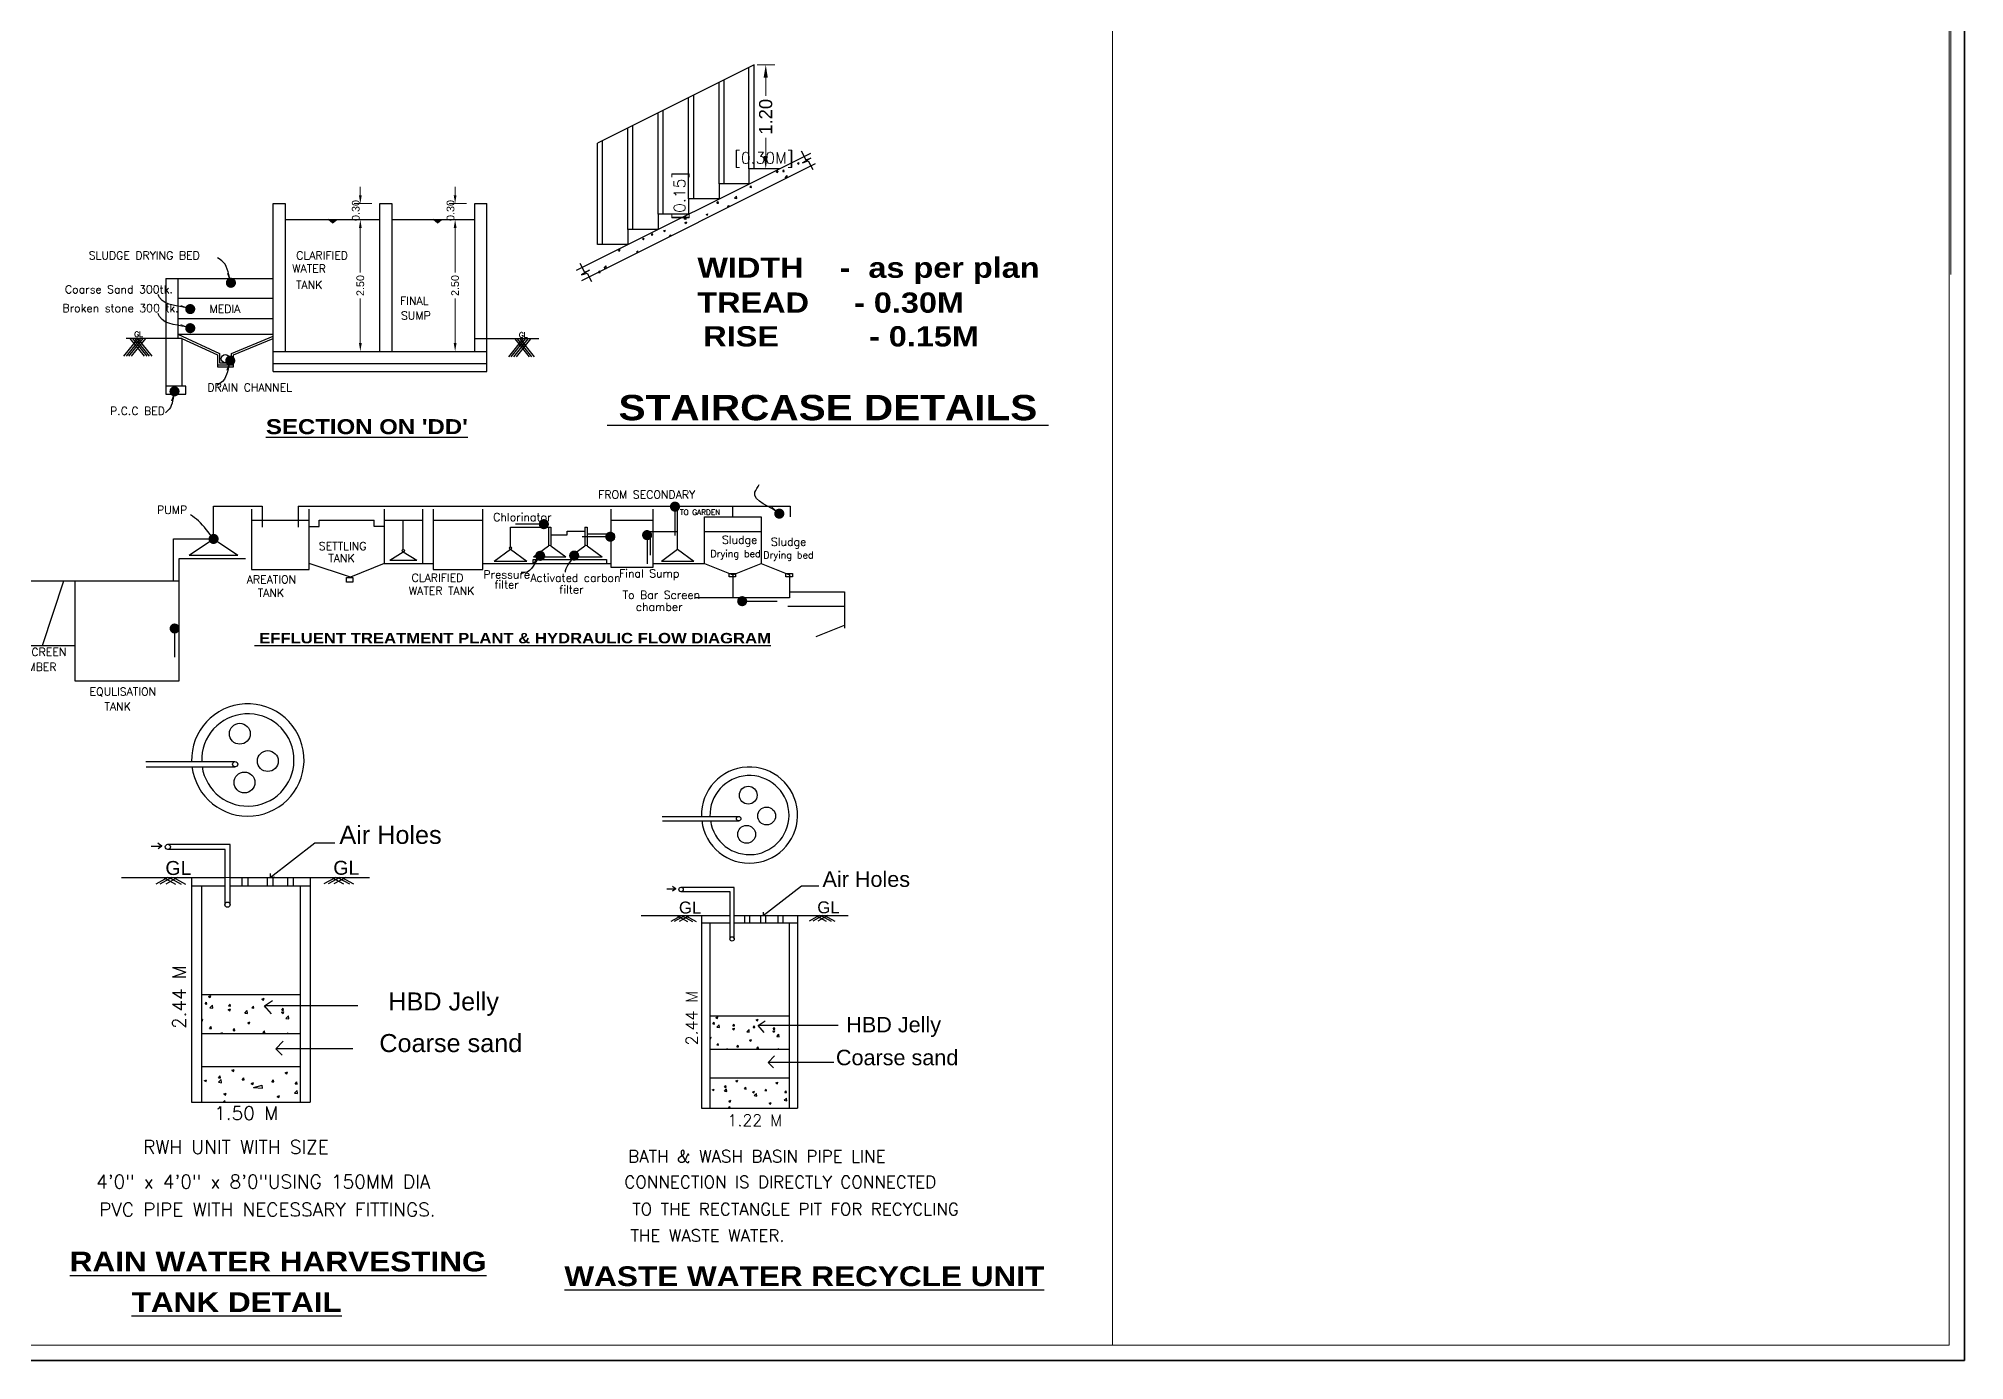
# Model space of a CAD drawing. Header units: metres. Extents: x -278 to 15491, y -352 to 277.
# Drawn here: x 15453.3 to 15491.3, y -318.21 to -292.13 of the extents above; entities that cross this region are included whole.
import ezdxf

# ---------------------------------------------------------------- set-up
doc = ezdxf.new("R2010")
doc.units = ezdxf.units.M
doc.header["$MEASUREMENT"] = 0
doc.layers.add('wall', color=1, linetype='Continuous')
doc.styles.add('56', font='')
doc.styles.add('ROMANS', font='romans.shx')
doc.styles.get("Standard").update_dxf_attribs({"font": 'arial.ttf'})
doc.styles.add('style1', font='arialbd.ttf', dxfattribs={"height": 9})
doc.styles.get('56').set_extended_font_data('Arial Black')
doc.dimstyles.get("Standard").update_dxf_attribs({"dimtxt": 0.26, "dimasz": 0.25, "dimexe": 0.18, "dimexo": 0.0625, "dimgap": 0.09, "dimtad": 0, "dimzin": 0, "dimdsep": 46, "dimtxsty": 'Standard', "dimcen": 0.09, "dimadec": 0, "dimazin": 0, "dimtfac": 1, "dimtofl": 0, "dimtmove": 0, "dimatfit": 3, "dimfxl": 0, "dimtolj": 1, "dimtzin": 0, "dimarcsym": 0})
doc.dimstyles.new('STANDARD$7', dxfattribs={"dimtxt": 200, "dimasz": 100, "dimexe": 200, "dimexo": 200, "dimgap": 100, "dimtad": 1, "dimzin": 12, "dimdsep": 46, "dimtxsty": 'style1', "dimblk": 'OBLIQUE', "dimblk1": 'DOT', "dimblk2": 'DOT', "dimsah": 1, "dimcen": 200, "dimse1": 1, "dimse2": 1, "dimclrd": 6, "dimclre": 3, "dimclrt": 6, "dimadec": 0, "dimazin": 0, "dimtfac": 1, "dimtix": 1, "dimtmove": 2, "dimatfit": 3, "dimldrblk": 'DOT', "dimfxl": 0, "dimtolj": 1, "dimtzin": 12, "dimarcsym": 0})

# ---------------------------------------------------------------- blocks, each defined once
blk = doc.blocks.new('*D228')
at = {"color": 0, "lineweight": -2}
for p, q in [((15522.602, -234.045), (15522.265, -234.045)), ((15522.445, -234.295), (15522.445, -235.618)), ((15522.445, -237.721), (15522.445, -236.398)), ((15522.602, -237.971), (15522.265, -237.971))]:
    blk.add_line(p, q, dxfattribs=at)
at = {"color": 0, "lineweight": 0}
for points in [[(15522.404, -234.295), (15522.487, -234.295), (15522.445, -234.045)], [(15522.404, -237.721), (15522.487, -237.721), (15522.445, -237.971)]]:
    blk.add_solid(points, dxfattribs=at)
at = {"layer": 'Defpoints', "color": 0, "lineweight": 0}
for p in [(15522.445, -234.045), (15522.664, -234.045), (15522.664, -237.971)]:
    blk.add_point(p, dxfattribs=at)
at = {"color": 0, "insert": (15522.445, -236.008), "char_height": 0.23, "attachment_point": 5, "rotation": 90}
blk.add_mtext('\\A1;2.50', dxfattribs=at)
blk = doc.blocks.new('*D229')
at = {"color": 0, "lineweight": -2}
for p, q in [((15525.423, -234.045), (15525.086, -234.045)), ((15525.266, -234.295), (15525.266, -235.618)), ((15525.266, -237.721), (15525.266, -236.398)), ((15525.423, -237.971), (15525.086, -237.971))]:
    blk.add_line(p, q, dxfattribs=at)
at = {"color": 0, "lineweight": 0}
for points in [[(15525.224, -234.295), (15525.308, -234.295), (15525.266, -234.045)], [(15525.224, -237.721), (15525.308, -237.721), (15525.266, -237.971)]]:
    blk.add_solid(points, dxfattribs=at)
at = {"layer": 'Defpoints', "color": 0, "lineweight": 0}
for p in [(15525.266, -234.045), (15525.485, -234.045), (15525.485, -237.971)]:
    blk.add_point(p, dxfattribs=at)
at = {"color": 0, "insert": (15525.266, -236.008), "char_height": 0.23, "attachment_point": 5, "rotation": 90}
blk.add_mtext('\\A1;2.50', dxfattribs=at)
blk = doc.blocks.new('*D230')
at = {"color": 0, "lineweight": -2}
for p, q in [((15522.445, -233.319), (15522.445, -233.069)), ((15522.785, -233.569), (15522.265, -233.569)), ((15522.602, -234.045), (15522.265, -234.045)), ((15522.445, -234.295), (15522.445, -234.545))]:
    blk.add_line(p, q, dxfattribs=at)
at = {"color": 0, "lineweight": 0}
for points in [[(15522.404, -233.319), (15522.487, -233.319), (15522.445, -233.569)], [(15522.404, -234.295), (15522.487, -234.295), (15522.445, -234.045)]]:
    blk.add_solid(points, dxfattribs=at)
at = {"layer": 'Defpoints', "color": 0, "lineweight": 0}
for p in [(15522.445, -233.569), (15522.847, -233.569), (15522.664, -234.045)]:
    blk.add_point(p, dxfattribs=at)
at = {"color": 0, "insert": (15522.31, -233.775), "char_height": 0.23, "attachment_point": 5, "rotation": 90}
blk.add_mtext('\\A1;0.30', dxfattribs=at)
blk = doc.blocks.new('*D231')
at = {"color": 0, "lineweight": -2}
for p, q in [((15525.266, -233.319), (15525.266, -233.069)), ((15525.606, -233.569), (15525.086, -233.569)), ((15525.423, -234.045), (15525.086, -234.045)), ((15525.266, -234.295), (15525.266, -234.545))]:
    blk.add_line(p, q, dxfattribs=at)
at = {"color": 0, "lineweight": 0}
for points in [[(15525.224, -233.319), (15525.308, -233.319), (15525.266, -233.569)], [(15525.224, -234.295), (15525.308, -234.295), (15525.266, -234.045)]]:
    blk.add_solid(points, dxfattribs=at)
at = {"layer": 'Defpoints', "color": 0, "lineweight": 0}
for p in [(15525.266, -233.569), (15525.668, -233.569), (15525.485, -234.045)]:
    blk.add_point(p, dxfattribs=at)
at = {"color": 0, "insert": (15525.131, -233.775), "char_height": 0.23, "attachment_point": 5, "rotation": 90}
blk.add_mtext('\\A1;0.30', dxfattribs=at)
blk = doc.blocks.new('*D263')
at = {"color": 0, "lineweight": -2}
for p, q in [((15507.302, -306.433), (15507.65, -306.433)), ((15507.47, -306.683), (15507.47, -307.043)), ((15507.47, -308.233), (15507.47, -307.873)), ((15507.302, -308.483), (15507.65, -308.483))]:
    blk.add_line(p, q, dxfattribs=at)
at = {"color": 0, "lineweight": 0}
for points in [[(15507.428, -306.683), (15507.511, -306.683), (15507.47, -306.433)], [(15507.428, -308.233), (15507.511, -308.233), (15507.47, -308.483)]]:
    blk.add_solid(points, dxfattribs=at)
at = {"layer": 'Defpoints', "color": 0, "lineweight": 0}
for p in [(15507.239, -306.433), (15507.47, -306.433), (15507.239, -308.483)]:
    blk.add_point(p, dxfattribs=at)
at = {"color": 0, "lineweight": 0, "insert": (15507.47, -307.458), "char_height": 0.26, "attachment_point": 5, "rotation": 90}
blk.add_mtext('\\A1;1.20', dxfattribs=at)
blk = doc.blocks.new('_Dot')
at = {"color": 0, "linetype": 'ByBlock', "lineweight": -2}
blk.add_line((-0.5, 0), (-1, 0), dxfattribs=at)
at = {"color": 0, "linetype": 'ByBlock', "const_width": 0.5}
blk.add_lwpolyline([(-0.25, 0, 1), (0.25, 0, 1)], format="xyb", close=True, dxfattribs=at)
blk = doc.blocks.new('DOT')
at = {"layer": 'wall', "color": 0, "linetype": 'ByBlock'}
blk.add_line((-0.5, 0), (-1, 0), dxfattribs=at)
at = {"layer": 'wall', "color": 0, "linetype": 'ByBlock', "const_width": 0.5}
blk.add_lwpolyline([(-0.25, 0, 1), (0.25, 0, 1)], format="xyb", close=True, dxfattribs=at)
blk = doc.blocks.new('YRTYUYI')
for points in [[(15521.741, -234.045), (15521.499, -234.045), (15521.62, -234.145)], [(15524.863, -234.045), (15524.62, -234.045), (15524.742, -234.145)]]:
    blk.add_hatch(color=256).paths.add_polyline_path(points)
for p, q in [((15519.852, -238.566), (15519.852, -233.569)), ((15519.852, -233.569), (15520.209, -233.569)), ((15520.209, -233.569), (15520.209, -237.971)), ((15523.03, -237.971), (15523.03, -233.569)), ((15523.03, -233.569), (15523.387, -233.569)), ((15523.387, -233.569), (15523.387, -237.971)), ((15525.851, -237.971), (15525.851, -233.569)), ((15525.851, -233.569), (15526.208, -233.569)), ((15526.208, -238.566), (15526.208, -233.569)), ((15520.209, -234.045), (15523.03, -234.045)), ((15521.62, -234.145), (15521.499, -234.045)), ((15521.62, -234.145), (15521.741, -234.045)), ((15523.387, -234.045), (15525.851, -234.045)), ((15524.742, -234.145), (15524.62, -234.045)), ((15524.742, -234.145), (15524.863, -234.045)), ((15516.662, -235.795), (15516.662, -239.245)), ((15516.662, -235.795), (15519.852, -235.795)), ((15517.019, -235.795), (15517.019, -237.58)), ((15517.019, -236.382), (15519.852, -236.382)), ((15517.019, -236.99), (15519.852, -236.99)), ((15515.409, -238.113), (15515.834, -237.58)), ((15517.138, -237.58), (15515.478, -237.58)), ((15515.485, -238.113), (15515.91, -237.58)), ((15515.561, -238.113), (15515.987, -237.58)), ((15516.022, -238.113), (15515.597, -237.58)), ((15515.637, -238.113), (15516.063, -237.58)), ((15516.098, -238.113), (15515.673, -237.58)), ((15516.175, -238.113), (15515.749, -237.58)), ((15516.251, -238.113), (15515.826, -237.58)), ((15517.019, -237.459), (15519.852, -237.459)), ((15517.019, -237.459), (15518.257, -238.029)), ((15517.138, -237.58), (15517.138, -239.007)), ((15517.138, -237.58), (15518.198, -238.067)), ((15518.614, -238.028), (15519.852, -237.515)), ((15518.674, -238.067), (15519.852, -237.58)), ((15525.851, -237.58), (15527.754, -237.58)), ((15526.861, -238.131), (15527.286, -237.598)), ((15526.937, -238.131), (15527.362, -237.598)), ((15527.013, -238.131), (15527.439, -237.598)), ((15527.474, -238.131), (15527.049, -237.598)), ((15527.09, -238.131), (15527.515, -237.598)), ((15527.55, -238.131), (15527.125, -237.598)), ((15527.627, -238.131), (15527.201, -237.598)), ((15518.198, -238.067), (15518.198, -238.424)), ((15518.198, -238.364), (15518.674, -238.364)), ((15518.257, -238.029), (15518.257, -238.305)), ((15518.257, -238.305), (15518.614, -238.305)), ((15518.614, -238.305), (15518.614, -238.028)), ((15518.674, -238.424), (15518.674, -238.067)), ((15519.852, -237.971), (15526.208, -237.971)), ((15519.852, -238.328), (15526.208, -238.328)), ((15518.198, -238.424), (15518.674, -238.424)), ((15519.852, -238.566), (15526.208, -238.566)), ((15517.255, -239.007), (15516.662, -239.007)), ((15516.662, -239.245), (15517.255, -239.245)), ((15517.255, -239.245), (15517.255, -239.007)), ((15518.079, -242.569), (15519.527, -242.569)), ((15518.079, -243.549), (15518.079, -242.569)), ((15519.205, -242.661), (15519.205, -244.463)), ((15519.527, -242.569), (15519.527, -243.196)), ((15520.598, -242.569), (15535.24, -242.569)), ((15520.598, -242.569), (15520.598, -243.196)), ((15520.92, -244.463), (15520.92, -242.661)), ((15523.156, -242.661), (15523.156, -244.283)), ((15524.305, -244.283), (15524.305, -242.661)), ((15524.613, -242.661), (15524.613, -244.463)), ((15526.092, -244.463), (15526.092, -242.661)), ((15529.903, -242.661), (15529.903, -244.386)), ((15531.161, -244.386), (15531.161, -242.661)), ((15531.887, -243.853), (15531.887, -242.569)), ((15532.685, -242.892), (15534.374, -242.892)), ((15532.685, -244.283), (15532.685, -242.892)), ((15533.53, -242.892), (15533.53, -242.569)), ((15534.374, -242.892), (15534.374, -244.283)), ((15535.24, -242.569), (15535.24, -242.892)), ((15516.89, -244.795), (15516.89, -243.549)), ((15516.89, -243.549), (15518.079, -243.549)), ((15517.355, -244.029), (15518.079, -243.549)), ((15518.079, -243.549), (15518.803, -244.029)), ((15519.205, -242.995), (15520.92, -242.995)), ((15520.92, -243.177), (15521.219, -243.177)), ((15521.219, -243.177), (15521.219, -242.995)), ((15521.219, -242.995), (15522.856, -242.995)), ((15522.856, -243.177), (15522.856, -242.995)), ((15523.156, -243.177), (15522.856, -243.177)), ((15523.156, -242.995), (15524.305, -242.995)), ((15523.723, -243.86), (15523.723, -242.995)), ((15524.613, -242.995), (15526.092, -242.995)), ((15526.914, -243.203), (15528.112, -243.203)), ((15526.914, -243.785), (15526.914, -243.203)), ((15528.043, -243.203), (15528.043, -243.752)), ((15528.112, -243.203), (15528.112, -243.752)), ((15528.112, -243.43), (15528.596, -243.43)), ((15528.596, -243.318), (15529.124, -243.318)), ((15528.596, -243.43), (15528.596, -243.318)), ((15529.124, -243.203), (15529.193, -243.203)), ((15529.124, -243.203), (15529.124, -243.752)), ((15529.193, -243.203), (15529.193, -243.752)), ((15529.193, -243.4), (15529.995, -243.4)), ((15529.903, -242.995), (15531.161, -242.995)), ((15529.995, -243.4), (15529.995, -243.564)), ((15531.084, -243.325), (15531.887, -243.325)), ((15531.084, -244.035), (15531.084, -243.325)), ((15532.685, -243.325), (15534.374, -243.325)), ((15517.059, -244.131), (15519.024, -244.131)), ((15517.059, -247.771), (15517.059, -244.131)), ((15517.355, -244.029), (15518.803, -244.029)), ((15523.321, -244.181), (15523.723, -243.928)), ((15523.723, -243.928), (15524.125, -244.181)), ((15526.428, -244.213), (15526.911, -243.853)), ((15526.911, -243.853), (15527.395, -244.213)), ((15527.594, -244.086), (15528.043, -243.752)), ((15527.594, -244.086), (15528.561, -244.086)), ((15528.112, -243.752), (15528.561, -244.086)), ((15528.675, -244.086), (15529.124, -243.752)), ((15528.675, -244.086), (15529.642, -244.086)), ((15529.193, -243.752), (15529.642, -244.086)), ((15531.403, -244.213), (15531.887, -243.853)), ((15531.887, -243.853), (15532.37, -244.213)), ((15519.205, -244.463), (15520.92, -244.463)), ((15522.152, -244.69), (15520.92, -244.283)), ((15523.156, -244.283), (15522.152, -244.69)), ((15523.156, -244.283), (15524.613, -244.283)), ((15523.321, -244.181), (15524.125, -244.181)), ((15524.613, -244.463), (15526.092, -244.463)), ((15526.092, -244.283), (15529.903, -244.283)), ((15526.428, -244.213), (15527.395, -244.213)), ((15527.586, -244.157), (15529.766, -244.157)), ((15527.586, -244.283), (15527.586, -244.157)), ((15529.766, -244.157), (15529.766, -244.283)), ((15529.903, -244.386), (15531.161, -244.386)), ((15531.161, -244.283), (15532.685, -244.283)), ((15531.403, -244.213), (15532.37, -244.213)), ((15532.685, -244.283), (15533.53, -244.621)), ((15533.53, -244.621), (15534.374, -244.283)), ((15533.53, -244.621), (15533.53, -245.3)), ((15534.374, -244.283), (15535.219, -244.621)), ((15535.219, -244.621), (15535.219, -245.3)), ((15510.479, -244.795), (15517.059, -244.795)), ((15510.762, -245.328), (15511.187, -244.795)), ((15510.838, -245.328), (15511.263, -244.795)), ((15510.914, -245.328), (15511.339, -244.795)), ((15511.375, -245.328), (15510.95, -244.795)), ((15510.99, -245.328), (15511.415, -244.795)), ((15511.451, -245.328), (15511.026, -244.795)), ((15511.527, -245.328), (15511.102, -244.795)), ((15511.603, -245.328), (15511.178, -244.795)), ((15512.02, -244.795), (15512.02, -246.725)), ((15512.985, -246.725), (15513.618, -244.795)), ((15513.95, -244.795), (15513.95, -247.771)), ((15535.219, -245.122), (15536.855, -245.122)), ((15536.855, -245.122), (15536.855, -246.202)), ((15511.074, -245.497), (15512.349, -245.497)), ((15511.074, -245.751), (15512.349, -245.751)), ((15535.219, -245.3), (15532.401, -245.3)), ((15535.166, -245.554), (15536.855, -245.554)), ((15536.011, -246.45), (15536.855, -246.112)), ((15512.02, -246.725), (15513.95, -246.725)), ((15513.95, -247.771), (15517.059, -247.771))]:
    blk.add_line(p, q)
for points in [[(15522.037, -244.696), (15522.218, -244.696), (15522.218, -244.832), (15522.037, -244.832)], [(15533.42, -244.577), (15533.612, -244.577), (15533.612, -244.677), (15533.42, -244.677)], [(15535.109, -244.577), (15535.301, -244.577), (15535.301, -244.677), (15535.109, -244.677)]]:
    blk.add_lwpolyline(points, close=True)
for centre, radius in [((15518.427, -238.185), 0.12), ((15523.723, -243.894), 0.0342), ((15526.914, -243.819), 0.0342)]:
    blk.add_circle(centre, radius)
for centre, radius, start, end in [((15528.078, -243.828), 0.083, 65.63736, 114.36264), ((15529.158, -243.828), 0.083, 65.63736, 114.36264), ((15511.209, -245.624), 0.186, 136.73814, 223.26186), ((15512.213, -245.624), 0.186, 316.73814, 43.26186)]:
    blk.add_arc(centre, radius, start, end)
for s, height, style, p in [('SLUDGE DRYING BED', 0.23805, 'ROMANS', (15514.362, -235.23)), ('WATER', 0.2381, 'ROMANS', (15520.421, -235.624)), ('CLARIFIED', 0.2381, 'ROMANS', (15520.538, -235.231)), ('Coarse Sand 300tk.', 0.23805, 'ROMANS', (15513.656, -236.241)), ('TANK', 0.2381, 'ROMANS', (15520.531, -236.105)), ('Broken stone 300 tk.', 0.23805, 'ROMANS', (15513.582, -236.797)), ('MEDIA', 0.2381, 'ROMANS', (15517.958, -236.823)), ('FINAL', 0.2381, 'ROMANS', (15523.629, -236.582)), ('SUMP', 0.2381, 'ROMANS', (15523.654, -237.021)), ('GL', 0.1586, 'ROMANS', (15515.719, -237.538)), ('GL', 0.1586, 'ROMANS', (15527.165, -237.558)), ('DRAIN CHANNEL', 0.23805, 'ROMANS', (15517.893, -239.158)), ('P.C.C BED', 0.2381, 'ROMANS', (15514.998, -239.858)), ("%%USECTION ON 'DD'", 0.44635, '56', (15519.636, -240.431)), ('FROM SECONDARY ', 0.23805, 'ROMANS', (15529.523, -242.348)), ('PUMP', 0.2381, 'ROMANS', (15516.396, -242.803)), ('Chlorinator', 0.23805, 'ROMANS', (15526.4, -243.017)), ('TO GARDEN', 0.1586, 'ROMANS', (15531.956, -242.835)), ('Sludge', 0.2381, 'ROMANS', (15533.206, -243.692)), ('Sludge', 0.2381, 'ROMANS', (15534.663, -243.753)), ('SETTLING', 0.2381, 'ROMANS', (15521.21, -243.88)), ('TANK', 0.2381, 'ROMANS', (15521.492, -244.24)), ('Drying bed', 0.2083, 'ROMANS', (15532.86, -244.087)), ('Drying bed', 0.2083, 'ROMANS', (15534.433, -244.127)), ('GL', 0.2739, 'ROMANS', (15510.936, -244.721)), ('AREATION', 0.2381, 'ROMANS', (15519.066, -244.871)), ('CLARIFIED ', 0.2381, 'ROMANS', (15523.971, -244.824)), ('Pressure ', 0.2381, 'ROMANS', (15526.107, -244.724)), ('Activated carbon', 0.23805, 'ROMANS', (15527.504, -244.825)), ('Final Sump', 0.2381, 'ROMANS', (15530.144, -244.693)), ('TANK', 0.2381, 'ROMANS', (15519.392, -245.275)), ('WATER TANK', 0.2381, 'ROMANS', (15523.891, -245.21)), ('filter', 0.2381, 'ROMANS', (15526.434, -245.027)), ('filter', 0.2381, 'ROMANS', (15528.364, -245.173)), ('To Bar Screen', 0.23805, 'ROMANS', (15530.249, -245.335)), ('chamber', 0.2381, 'ROMANS', (15530.644, -245.691)), ('%%U EFFLUENT TREATMENT PLANT & HYDRAULIC FLOW DIAGRAM', 0.31012, '56', (15519.295, -246.656)), ('Raw Sewage ', 0.23805, 'ROMANS', (15509.625, -247.161)), ('BAR SCREEN', 0.2381, 'ROMANS', (15511.678, -247.032)), ('inlet', 0.2381, 'ROMANS', (15510.251, -247.527)), ('CHAMBER', 0.2381, 'ROMANS', (15511.916, -247.477)), ('EQULISATION', 0.23805, 'ROMANS', (15514.39, -248.212)), ('TANK', 0.2381, 'ROMANS', (15514.832, -248.65))]:
    blk.add_text(s, height=height, dxfattribs=dict(style=style)).set_placement(p)
for base, p1, p2, picture, middle in [((15522.445, -233.569), (15522.664, -234.045), (15522.847, -233.569), '*D230', (15522.31, -233.775)), ((15525.266, -233.569), (15525.485, -234.045), (15525.668, -233.569), '*D231', (15525.131, -233.775))]:
    dim = blk.add_linear_dim(base=base, p1=p1, p2=p2, angle=90, text='0.30', dimstyle='Standard', override={"dimtxt": 0.23, "dimtmove": 1})
    dim.commit()
    dim.dimension.update_dxf_attribs({"geometry": picture, "text_midpoint": middle, "dimtype": 128})
for base, p1, p2, picture, middle in [((15522.445, -234.045), (15522.664, -237.971), (15522.664, -234.045), '*D228', (15522.445, -236.008)), ((15525.266, -234.045), (15525.485, -237.971), (15525.485, -234.045), '*D229', (15525.266, -236.008))]:
    dim = blk.add_linear_dim(base=base, p1=p1, p2=p2, angle=90, text='2.50', dimstyle='Standard', override={"dimtxt": 0.23, "dimtmove": 1})
    dim.commit()
    dim.dimension.update_dxf_attribs({"geometry": picture, "text_midpoint": middle})
at = {"path_type": 1}
for points in [[(15518.594, -235.927), (15518.368, -235.311), (15518.198, -235.188)], [(15517.384, -236.709), (15516.474, -236.361), (15516.433, -236.277)], [(15517.384, -237.277), (15516.474, -236.929), (15516.433, -236.845)], [(15518.574, -238.243), (15518.348, -238.859), (15518.178, -238.981)], [(15516.916, -239.157), (15516.754, -239.692), (15516.644, -239.798)], [(15534.912, -242.797), (15534.187, -242.161), (15534.313, -241.931)], [(15518.079, -243.549), (15517.627, -243.013), (15517.392, -242.827)], [(15531.808, -242.588), (15531.808, -243.442)], [(15527.906, -243.109), (15527.065, -243.109)], [(15529.884, -243.484), (15529.043, -243.484)], [(15530.979, -243.435), (15530.979, -244.289)], [(15527.796, -244.052), (15527.337, -244.552), (15527.233, -244.546)], [(15528.808, -244.044), (15528.544, -244.496), (15528.536, -244.538)], [(15511.484, -245.751), (15511.066, -246.51), (15510.918, -246.797)], [(15533.808, -245.401), (15534.844, -245.401)], [(15516.92, -246.215), (15516.92, -247.068)]]:
    blk.add_leader(points, dimstyle='STANDARD$7', override={"dimtxt": 0.3, "dimasz": 0.3, "dimexe": 0.18, "dimexo": 0.0625, "dimgap": 0.09, "dimtad": 0, "dimzin": 0, "dimpost": '\\X', "dimtxsty": 'Standard', "dimcen": 0.09, "dimse1": 0, "dimse2": 0, "dimclrd": 0, "dimclre": 0, "dimclrt": 0, "dimtix": 0, "dimtofl": 0, "dimtmove": 1, "dimtzin": 0}, dxfattribs=at)
blk = doc.blocks.new('DHGFH')
at = {"linetype": 'ByBlock', "ltscale": 0.5}
for p, q in [((15507.239, -306.433), (15504.149, -307.979)), ((15507.139, -308.483), (15507.139, -306.483)), ((15507.239, -308.483), (15507.239, -306.433)), ((15506.049, -309.079), (15506.049, -307.029)), ((15506.549, -308.779), (15506.549, -306.779)), ((15506.649, -308.779), (15506.649, -306.729)), ((15505.349, -309.379), (15505.349, -307.379)), ((15505.449, -309.379), (15505.449, -307.329)), ((15505.949, -309.079), (15505.949, -307.079)), ((15504.749, -309.679), (15504.749, -307.679)), ((15504.849, -309.679), (15504.849, -307.629)), ((15504.149, -309.979), (15504.149, -307.979)), ((15504.249, -309.979), (15504.249, -307.929))]:
    blk.add_line(p, q, dxfattribs=at)
for p, q in [((15503.738, -310.484), (15508.361, -308.173)), ((15508.166, -308.132), (15508.26, -308.31)), ((15503.838, -310.686), (15508.451, -308.379)), ((15507.739, -308.483), (15507.139, -308.483)), ((15507.139, -308.483), (15507.139, -308.783)), ((15508.36, -308.271), (15508.198, -308.365)), ((15508.198, -308.365), (15508.31, -308.329)), ((15508.26, -308.31), (15508.36, -308.271)), ((15508.31, -308.329), (15508.396, -308.496)), ((15506.549, -308.779), (15506.549, -309.079)), ((15507.149, -308.779), (15506.549, -308.779)), ((15506.549, -309.079), (15505.949, -309.079)), ((15505.949, -309.079), (15505.949, -309.379)), ((15504.749, -309.679), (15504.749, -309.979)), ((15505.349, -309.679), (15504.749, -309.679)), ((15505.349, -309.379), (15505.349, -309.679)), ((15505.949, -309.379), (15505.349, -309.379)), ((15504.749, -309.979), (15504.149, -309.979)), ((15503.801, -310.346), (15503.895, -310.524)), ((15503.995, -310.485), (15503.833, -310.579)), ((15503.833, -310.579), (15503.945, -310.543)), ((15503.895, -310.524), (15503.995, -310.485)), ((15503.945, -310.543), (15504.031, -310.71))]:
    blk.add_line(p, q)
at = {"linetype": 'Continuous'}
for p, q in [((15507.677, -308.537), (15507.712, -308.524)), ((15507.677, -308.537), (15507.702, -308.554)), ((15507.702, -308.554), (15507.712, -308.524)), ((15507.804, -308.534), (15507.828, -308.505)), ((15507.804, -308.534), (15507.834, -308.537)), ((15507.834, -308.537), (15507.828, -308.506)), ((15508.097, -308.376), (15508.132, -308.362)), ((15508.097, -308.376), (15508.122, -308.393)), ((15508.122, -308.393), (15508.132, -308.363)), ((15507.156, -308.847), (15507.18, -308.819)), ((15507.156, -308.847), (15507.186, -308.85)), ((15507.186, -308.85), (15507.18, -308.819)), ((15507.279, -308.714), (15507.282, -308.715)), ((15507.282, -308.715), (15507.283, -308.712)), ((15507.854, -308.66), (15507.893, -308.619)), ((15507.854, -308.66), (15507.881, -308.664)), ((15507.897, -308.656), (15507.893, -308.619)), ((15506.508, -309.161), (15506.532, -309.132)), ((15506.508, -309.161), (15506.538, -309.163)), ((15506.538, -309.164), (15506.532, -309.132)), ((15506.715, -309.222), (15506.75, -309.209)), ((15506.715, -309.222), (15506.736, -309.237)), ((15506.742, -309.234), (15506.75, -309.209)), ((15506.853, -309.064), (15506.892, -309.023)), ((15506.853, -309.064), (15506.897, -309.071)), ((15506.898, -309.071), (15506.892, -309.023)), ((15505.455, -309.706), (15505.49, -309.693)), ((15505.455, -309.706), (15505.48, -309.723)), ((15505.48, -309.723), (15505.49, -309.693)), ((15505.852, -309.468), (15505.891, -309.428)), ((15505.852, -309.468), (15505.897, -309.475)), ((15505.86, -309.474), (15505.884, -309.445)), ((15505.86, -309.474), (15505.89, -309.477)), ((15505.875, -309.545), (15505.91, -309.531)), ((15505.875, -309.545), (15505.9, -309.562)), ((15505.89, -309.477), (15505.884, -309.446)), ((15505.897, -309.475), (15505.891, -309.428)), ((15505.9, -309.562), (15505.91, -309.531)), ((15506.233, -309.488), (15506.243, -309.477)), ((15506.244, -309.483), (15506.243, -309.477)), ((15506.295, -309.384), (15506.33, -309.37)), ((15506.295, -309.384), (15506.32, -309.4)), ((15506.32, -309.4), (15506.33, -309.37)), ((15504.564, -310.101), (15504.588, -310.072)), ((15504.594, -310.104), (15504.588, -310.072)), ((15505.035, -309.867), (15505.07, -309.854)), ((15505.035, -309.867), (15505.06, -309.884)), ((15505.06, -309.884), (15505.07, -309.854)), ((15505.212, -309.787), (15505.236, -309.759)), ((15505.212, -309.787), (15505.242, -309.79)), ((15505.242, -309.79), (15505.236, -309.759)), ((15505.571, -309.819), (15505.595, -309.79)), ((15505.571, -309.819), (15505.572, -309.819)), ((15505.598, -309.806), (15505.595, -309.79)), ((15504.282, -310.442), (15504.321, -310.402)), ((15504.282, -310.442), (15504.326, -310.449)), ((15504.326, -310.449), (15504.321, -310.402)), ((15504.564, -310.101), (15504.594, -310.103)), ((15504.923, -310.132), (15504.947, -310.103)), ((15504.923, -310.132), (15504.942, -310.134)), ((15504.952, -310.129), (15504.947, -310.104)), ((15504.173, -310.528), (15504.197, -310.499)), ((15504.173, -310.528), (15504.203, -310.531)), ((15504.203, -310.531), (15504.197, -310.5))]:
    blk.add_line(p, q, dxfattribs=at)
for s, height, style, p in [('[0.30M]', 0.225, 'ROMANS', (15506.845, -308.381)), ('WIDTH    -  as per plan', 0.4, '56', (15506.121, -310.635)), ('TREAD     - 0.30M', 0.4, '56', (15506.121, -311.324)), ('RISE          - 0.15M', 0.4, '56', (15506.238, -311.99)), ('%%u STAIRCASE DETAILS ', 0.5, '56', (15504.344, -313.446))]:
    blk.add_text(s, height=height, dxfattribs=dict(style=style)).set_placement(p)
at = {"style": 'ROMANS'}
blk.add_text('[0.15]', height=0.225, rotation=90, dxfattribs=at).set_placement((15505.882, -309.488))
at = {"lineweight": 0}
dim = blk.add_aligned_dim(p1=(15507.239, -308.483), p2=(15507.239, -306.433), distance=-0.23, text='1.20', dimstyle='Standard', override={"dimldrblk": 'DOT', "dimfxl": 0.25, "dimfxlon": 1, "dimtfill": 1}, dxfattribs=at)
dim.commit()
dim.dimension.update_dxf_attribs({"geometry": '*D263', "text_midpoint": (15507.47, -307.458)})

msp = doc.modelspace()

# ---------------------------------------------------------------- linework, layer by layer
at = {"lineweight": 0, "ltscale": 10}
for p, q in [((15474.489, -317.912), (15474.489, -263.799)), ((15491.024, -289.326), (15491.024, -296.78))]:
    msp.add_line(p, q, dxfattribs=at)
for p, q in [((15455.415, -306.394), (15457.17, -306.394)), ((15455.421, -306.495), (15457.176, -306.495)), ((15465.602, -307.476), (15467.105, -307.476)), ((15465.608, -307.563), (15467.11, -307.563)), ((15455.517, -308.061), (15455.728, -308.061)), ((15455.649, -307.997), (15455.728, -308.061)), ((15455.728, -308.061), (15455.653, -308.116)), ((15455.728, -308.061), (15455.679, -308.027)), ((15457.074, -308.031), (15455.848, -308.031)), ((15456.977, -308.128), (15455.848, -308.128)), ((15456.977, -309.217), (15456.977, -308.128)), ((15457.074, -309.217), (15457.074, -308.031)), ((15457.865, -308.679), (15458.744, -307.995)), ((15458.744, -307.995), (15459.145, -307.995)), ((15454.932, -308.679), (15456.977, -308.679)), ((15455.847, -308.682), (15455.613, -308.814)), ((15455.924, -308.681), (15455.689, -308.813)), ((15455.762, -308.681), (15455.996, -308.813)), ((15456.038, -308.681), (15455.804, -308.813)), ((15455.876, -308.681), (15456.11, -308.813)), ((15455.96, -308.681), (15456.194, -308.813)), ((15456.316, -308.679), (15456.316, -313.113)), ((15456.316, -308.845), (15456.977, -308.845)), ((15456.514, -308.845), (15456.514, -313.113)), ((15457.074, -308.679), (15459.824, -308.679)), ((15457.074, -308.845), (15458.658, -308.845)), ((15457.315, -308.845), (15457.315, -308.679)), ((15457.425, -308.679), (15457.425, -308.845)), ((15457.81, -308.845), (15457.81, -308.679)), ((15457.865, -308.603), (15457.865, -308.679)), ((15457.865, -308.679), (15457.952, -308.671)), ((15457.919, -308.679), (15457.919, -308.845)), ((15458.212, -308.845), (15458.212, -308.679)), ((15458.321, -308.679), (15458.321, -308.845)), ((15458.46, -308.845), (15458.46, -313.113)), ((15458.658, -308.679), (15458.658, -313.113)), ((15459.159, -308.678), (15458.924, -308.809)), ((15459.243, -308.678), (15459.008, -308.809)), ((15459.08, -308.678), (15459.315, -308.809)), ((15459.357, -308.678), (15459.122, -308.809)), ((15459.195, -308.678), (15459.429, -308.809)), ((15459.279, -308.678), (15459.513, -308.809)), ((15465.69, -308.904), (15465.871, -308.904)), ((15465.803, -308.849), (15465.871, -308.904)), ((15465.871, -308.904), (15465.806, -308.951)), ((15465.871, -308.904), (15465.828, -308.875)), ((15467.023, -308.878), (15465.973, -308.878)), ((15467.023, -309.893), (15467.023, -308.878)), ((15467.593, -309.433), (15468.347, -308.847)), ((15468.347, -308.847), (15468.69, -308.847)), ((15466.94, -308.961), (15465.973, -308.961)), ((15466.94, -309.893), (15466.94, -308.961)), ((15465.188, -309.433), (15466.94, -309.433)), ((15465.972, -309.436), (15465.772, -309.548)), ((15466.038, -309.435), (15465.837, -309.548)), ((15465.899, -309.435), (15466.1, -309.548)), ((15466.136, -309.435), (15465.935, -309.548)), ((15465.997, -309.435), (15466.197, -309.548)), ((15466.069, -309.435), (15466.269, -309.548)), ((15466.374, -309.433), (15466.374, -313.23)), ((15466.374, -309.576), (15466.94, -309.576)), ((15466.543, -309.576), (15466.543, -313.23)), ((15467.023, -309.433), (15469.271, -309.433)), ((15467.023, -309.576), (15468.273, -309.576)), ((15467.23, -309.576), (15467.23, -309.433)), ((15467.323, -309.433), (15467.323, -309.576)), ((15467.546, -309.576), (15467.546, -309.433)), ((15467.593, -309.368), (15467.593, -309.433)), ((15467.593, -309.433), (15467.669, -309.426)), ((15467.64, -309.433), (15467.64, -309.576)), ((15467.89, -309.576), (15467.89, -309.433)), ((15467.984, -309.433), (15467.984, -309.576)), ((15468.104, -309.576), (15468.104, -313.23)), ((15468.273, -309.433), (15468.273, -313.23)), ((15468.701, -309.432), (15468.501, -309.544)), ((15468.773, -309.432), (15468.573, -309.544)), ((15468.635, -309.432), (15468.835, -309.544)), ((15468.871, -309.432), (15468.671, -309.544)), ((15468.732, -309.432), (15468.933, -309.544)), ((15468.804, -309.432), (15469.005, -309.544)), ((15456.514, -310.991), (15458.46, -310.991)), ((15456.58, -311.175), (15456.612, -311.138)), ((15456.58, -311.175), (15456.619, -311.178)), ((15456.619, -311.178), (15456.612, -311.138)), ((15456.652, -311.029), (15456.697, -311.011)), ((15456.652, -311.029), (15456.684, -311.05)), ((15456.675, -311.251), (15456.726, -311.199)), ((15456.684, -311.05), (15456.697, -311.011)), ((15456.733, -311.26), (15456.726, -311.199)), ((15457.043, -311.215), (15457.074, -311.178)), ((15457.043, -311.215), (15457.082, -311.219)), ((15457.082, -311.219), (15457.074, -311.178)), ((15457.506, -311.256), (15457.537, -311.219)), ((15457.545, -311.259), (15457.537, -311.219)), ((15457.703, -311.08), (15457.749, -311.063)), ((15457.703, -311.08), (15457.736, -311.102)), ((15457.736, -311.102), (15457.749, -311.063)), ((15457.752, -311.213), (15457.909, -311.106)), ((15457.891, -311.372), (15457.752, -311.213)), ((15459.595, -311.213), (15457.752, -311.213)), ((15457.752, -311.213), (15457.769, -311.246)), ((15456.514, -311.489), (15456.54, -311.479)), ((15456.514, -311.51), (15456.527, -311.518)), ((15456.527, -311.518), (15456.54, -311.479)), ((15456.675, -311.251), (15456.733, -311.26)), ((15457.037, -311.288), (15457.082, -311.271)), ((15457.037, -311.288), (15457.069, -311.31)), ((15457.069, -311.31), (15457.082, -311.271)), ((15457.364, -311.358), (15457.414, -311.305)), ((15457.364, -311.358), (15457.421, -311.367)), ((15457.421, -311.367), (15457.414, -311.305)), ((15457.422, -311.548), (15457.467, -311.531)), ((15457.422, -311.548), (15457.454, -311.57)), ((15457.454, -311.57), (15457.467, -311.531)), ((15457.506, -311.256), (15457.545, -311.259)), ((15458.089, -311.34), (15458.134, -311.323)), ((15458.089, -311.34), (15458.121, -311.362)), ((15458.093, -311.296), (15458.124, -311.259)), ((15458.093, -311.296), (15458.132, -311.299)), ((15458.121, -311.362), (15458.134, -311.323)), ((15458.132, -311.3), (15458.124, -311.259)), ((15458.177, -311.465), (15458.227, -311.412)), ((15458.177, -311.465), (15458.235, -311.473)), ((15458.235, -311.473), (15458.227, -311.412)), ((15466.543, -311.413), (15468.104, -311.413)), ((15466.6, -311.57), (15466.627, -311.538)), ((15466.6, -311.57), (15466.633, -311.573)), ((15466.633, -311.573), (15466.627, -311.538)), ((15466.661, -311.445), (15466.7, -311.43)), ((15466.661, -311.445), (15466.689, -311.464)), ((15466.682, -311.635), (15466.725, -311.591)), ((15466.689, -311.464), (15466.7, -311.43)), ((15466.731, -311.643), (15466.725, -311.591)), ((15466.997, -311.605), (15467.023, -311.573)), ((15466.997, -311.605), (15467.03, -311.608)), ((15467.03, -311.608), (15467.023, -311.573)), ((15467.393, -311.64), (15467.42, -311.608)), ((15467.426, -311.642), (15467.42, -311.608)), ((15467.455, -311.489), (15467.494, -311.474)), ((15467.455, -311.489), (15467.483, -311.508)), ((15467.483, -311.508), (15467.494, -311.474)), ((15467.497, -311.603), (15467.631, -311.512)), ((15467.616, -311.739), (15467.497, -311.603)), ((15469.075, -311.603), (15467.497, -311.603)), ((15467.497, -311.603), (15467.511, -311.631)), ((15456.514, -311.757), (15458.46, -311.757)), ((15456.67, -311.66), (15456.701, -311.623)), ((15456.67, -311.66), (15456.709, -311.663)), ((15456.709, -311.663), (15456.701, -311.623)), ((15456.88, -311.756), (15456.925, -311.739)), ((15456.88, -311.756), (15456.88, -311.757)), ((15456.919, -311.757), (15456.925, -311.739)), ((15457.133, -311.7), (15457.164, -311.663)), ((15457.133, -311.7), (15457.171, -311.704)), ((15457.171, -311.704), (15457.164, -311.663)), ((15457.72, -311.741), (15457.751, -311.704)), ((15457.72, -311.741), (15457.759, -311.744)), ((15457.759, -311.744), (15457.751, -311.704)), ((15457.98, -312.061), (15458.125, -311.909)), ((15458.204, -311.757), (15458.214, -311.744)), ((15458.216, -311.757), (15458.214, -311.744)), ((15466.543, -311.839), (15466.566, -311.831)), ((15466.543, -311.857), (15466.554, -311.864)), ((15466.554, -311.864), (15466.566, -311.831)), ((15466.677, -311.986), (15466.704, -311.954)), ((15466.677, -311.986), (15466.71, -311.989)), ((15466.682, -311.635), (15466.731, -311.643)), ((15466.71, -311.989), (15466.704, -311.954)), ((15466.991, -311.668), (15467.03, -311.653)), ((15466.991, -311.668), (15467.019, -311.686)), ((15467.019, -311.686), (15467.03, -311.653)), ((15467.271, -311.727), (15467.314, -311.682)), ((15467.271, -311.727), (15467.32, -311.735)), ((15467.32, -311.735), (15467.314, -311.682)), ((15467.321, -311.89), (15467.36, -311.875)), ((15467.321, -311.89), (15467.348, -311.909)), ((15467.348, -311.909), (15467.36, -311.875)), ((15467.393, -311.64), (15467.426, -311.642)), ((15467.785, -311.712), (15467.824, -311.697)), ((15467.785, -311.712), (15467.813, -311.73)), ((15467.789, -311.674), (15467.816, -311.642)), ((15467.789, -311.674), (15467.822, -311.677)), ((15467.813, -311.73), (15467.824, -311.697)), ((15467.822, -311.677), (15467.816, -311.642)), ((15467.861, -311.818), (15467.904, -311.774)), ((15467.861, -311.818), (15467.91, -311.826)), ((15467.91, -311.826), (15467.904, -311.774)), ((15459.494, -312.061), (15457.98, -312.061)), ((15457.98, -312.061), (15458.102, -312.189)), ((15466.543, -312.069), (15468.104, -312.069)), ((15466.857, -312.068), (15466.895, -312.053)), ((15466.857, -312.068), (15466.857, -312.069)), ((15466.89, -312.069), (15466.895, -312.053)), ((15467.073, -312.02), (15467.1, -311.989)), ((15467.073, -312.02), (15467.106, -312.023)), ((15467.106, -312.023), (15467.1, -311.989)), ((15467.47, -312.055), (15467.496, -312.023)), ((15467.47, -312.055), (15467.503, -312.058)), ((15467.503, -312.058), (15467.496, -312.023)), ((15467.692, -312.329), (15467.816, -312.199)), ((15467.692, -312.329), (15467.797, -312.439)), ((15468.989, -312.329), (15467.692, -312.329)), ((15467.884, -312.069), (15467.893, -312.058)), ((15467.895, -312.069), (15467.893, -312.058)), ((15456.514, -312.413), (15458.46, -312.413)), ((15456.566, -312.692), (15456.611, -312.675)), ((15456.598, -312.714), (15456.611, -312.675)), ((15456.846, -312.722), (15456.897, -312.669)), ((15456.846, -312.722), (15456.904, -312.731)), ((15456.849, -312.631), (15456.88, -312.594)), ((15456.849, -312.631), (15456.888, -312.634)), ((15456.888, -312.634), (15456.88, -312.594)), ((15456.904, -312.731), (15456.897, -312.669)), ((15457.108, -312.484), (15457.153, -312.467)), ((15457.108, -312.484), (15457.14, -312.506)), ((15457.14, -312.506), (15457.153, -312.467)), ((15457.312, -312.671), (15457.343, -312.634)), ((15457.312, -312.671), (15457.35, -312.675)), ((15457.35, -312.675), (15457.343, -312.634)), ((15457.493, -312.744), (15457.538, -312.726)), ((15457.493, -312.744), (15457.525, -312.765)), ((15457.525, -312.765), (15457.538, -312.726)), ((15457.899, -312.712), (15457.93, -312.675)), ((15457.899, -312.712), (15457.938, -312.715)), ((15457.938, -312.715), (15457.93, -312.675)), ((15458.16, -312.536), (15458.205, -312.518)), ((15458.16, -312.536), (15458.192, -312.557)), ((15458.192, -312.557), (15458.205, -312.518)), ((15458.362, -312.752), (15458.393, -312.715)), ((15458.401, -312.756), (15458.393, -312.715)), ((15466.543, -312.631), (15468.104, -312.631)), ((15467.052, -312.691), (15467.091, -312.677)), ((15467.052, -312.691), (15467.08, -312.71)), ((15467.08, -312.71), (15467.091, -312.677)), ((15467.846, -312.736), (15467.885, -312.721)), ((15467.846, -312.736), (15467.874, -312.754)), ((15467.874, -312.754), (15467.885, -312.721)), ((15456.316, -313.113), (15458.658, -313.113)), ((15456.941, -313.113), (15456.97, -313.079)), ((15456.951, -312.952), (15456.996, -312.934)), ((15456.951, -312.952), (15456.983, -312.973)), ((15456.976, -313.113), (15456.97, -313.079)), ((15456.983, -312.974), (15456.996, -312.935)), ((15457.535, -312.828), (15457.71, -312.776)), ((15457.535, -312.828), (15457.717, -312.837)), ((15457.717, -312.837), (15457.71, -312.776)), ((15458.003, -313.004), (15458.048, -312.986)), ((15458.003, -313.004), (15458.035, -313.025)), ((15458.035, -313.025), (15458.048, -312.986)), ((15458.348, -312.935), (15458.399, -312.883)), ((15458.348, -312.935), (15458.406, -312.944)), ((15458.362, -312.752), (15458.401, -312.756)), ((15458.406, -312.944), (15458.399, -312.883)), ((15466.588, -312.87), (15466.626, -312.855)), ((15466.615, -312.888), (15466.626, -312.855)), ((15466.828, -312.895), (15466.871, -312.85)), ((15466.828, -312.895), (15466.877, -312.903)), ((15466.83, -312.817), (15466.857, -312.785)), ((15466.83, -312.817), (15466.863, -312.82)), ((15466.863, -312.82), (15466.857, -312.785)), ((15466.877, -312.903), (15466.871, -312.85)), ((15466.918, -313.092), (15466.956, -313.077)), ((15466.918, -313.092), (15466.945, -313.111)), ((15466.945, -313.111), (15466.956, -313.077)), ((15467.227, -312.852), (15467.253, -312.82)), ((15467.227, -312.852), (15467.26, -312.855)), ((15467.26, -312.855), (15467.253, -312.82)), ((15467.382, -312.914), (15467.421, -312.899)), ((15467.382, -312.914), (15467.409, -312.932)), ((15467.409, -312.932), (15467.421, -312.899)), ((15467.418, -312.986), (15467.461, -312.942)), ((15467.418, -312.986), (15467.467, -312.994)), ((15467.467, -312.994), (15467.461, -312.942)), ((15467.623, -312.886), (15467.65, -312.855)), ((15467.623, -312.886), (15467.656, -312.889)), ((15467.656, -312.889), (15467.65, -312.855)), ((15467.712, -313.136), (15467.75, -313.121)), ((15467.739, -313.155), (15467.75, -313.122)), ((15468.008, -313.078), (15468.051, -313.033)), ((15468.008, -313.078), (15468.057, -313.085)), ((15468.019, -312.921), (15468.046, -312.889)), ((15468.019, -312.921), (15468.052, -312.924)), ((15468.052, -312.924), (15468.046, -312.889)), ((15468.057, -313.085), (15468.051, -313.033)), ((15466.374, -313.23), (15468.273, -313.23)), ((15466.909, -313.23), (15466.934, -313.201)), ((15466.939, -313.23), (15466.934, -313.201)), ((15467.712, -313.136), (15467.739, -313.155))]:
    msp.add_line(p, q)
at = {"lineweight": 35, "ltscale": 10}
msp.add_lwpolyline([(15407.131, -263.499), (15491.296, -263.499), (15491.296, -318.212), (15407.131, -318.212)], close=True, dxfattribs=at)
at = {"lineweight": 0, "ltscale": 10}
msp.add_lwpolyline([(15407.431, -263.799), (15490.996, -263.799), (15490.996, -317.912), (15407.431, -317.912)], close=True, dxfattribs=at)
at = {"lineweight": 0}
msp.add_lwpolyline([(15456.316, -313.113), (15458.657, -313.113), (15458.657, -308.679), (15456.316, -308.679)], close=True, dxfattribs=at)
for centre, radius in [((15457.267, -305.844), 0.206), ((15457.819, -306.383), 0.206), ((15457.176, -306.445), 0.0508), ((15457.359, -306.806), 0.206), ((15467.299, -307.057), 0.176), ((15467.661, -307.467), 0.176), ((15467.11, -307.52), 0.0435), ((15467.267, -307.829), 0.176), ((15455.848, -308.077), 0.0508), ((15465.973, -308.917), 0.0435), ((15457.023, -309.217), 0.0508), ((15466.979, -309.893), 0.0435)]:
    msp.add_circle(centre, radius)
for centre, radius, start, end in [((15457.425, -306.362), 1.109, 186.6611, 181.6437), ((15457.425, -306.362), 0.911, 188.1151, 182.0004), ((15467.323, -307.449), 0.949, 186.6611, 181.6437), ((15467.323, -307.449), 0.78, 188.1151, 182.0004)]:
    msp.add_arc(centre, radius, start, end)

# ---------------------------------------------------------------- block references
msp.add_blockref('DHGFH', (-39.826, 13.788), dxfattribs=at)
at = {"lineweight": 0, "xscale": 0.66309004300875, "yscale": 0.66309004300875, "zscale": 0.66309004300875}
msp.add_blockref('YRTYUYI', (5166.866, -140.505), dxfattribs=at)

# ---------------------------------------------------------------- texts
for s, height, p in [('Air Holes', 0.356, (15459.232, -308.017)), ('GL', 0.2753, (15455.799, -308.631)), ('GL', 0.2753, (15459.112, -308.627)), ('Air Holes', 0.3048, (15468.764, -308.866)), ('GL', 0.2358, (15465.931, -309.392)), ('GL', 0.2358, (15468.661, -309.388)), ('HBD Jelly', 0.356, (15460.197, -311.305)), ('HBD Jelly', 0.3048, (15469.234, -311.736)), ('Coarse sand', 0.35595, (15460.02, -312.126)), ('Coarse sand', 0.30482, (15469.029, -312.385))]:
    msp.add_text(s, height=height).set_placement(p)
at = {"style": 'ROMANS'}
for height, p in [(0.267, (15456.205, -311.853)), (0.2286, (15466.298, -312.151))]:
    msp.add_text(' 2.44 M', height=height, rotation=90, dxfattribs=at).set_placement(p)
for s, height, style, p in [(' 1.50 M', 0.267, 'ROMANS', (15456.579, -313.465)), (' 1.22 M', 0.2286, 'ROMANS', (15466.733, -313.587)), (' RWH UNIT WITH SIZE', 0.26697, 'ROMANS', (15455.177, -314.134)), ('BATH & WASH BASIN PIPE LINE', 0.24132, 'ROMANS', (15464.93, -314.303)), ('4\'0" x 4\'0" x 8\'0"USING 150MM DIA', 0.26697, 'ROMANS', (15454.433, -314.817)), ('CONNECTION IS DIRECTLY CONNECTED ', 0.24132, 'ROMANS', (15464.853, -314.811)), ('PVC PIPE WITH NECESSARY FITTINGS.', 0.26697, 'ROMANS', (15454.493, -315.367)), ('  TO THE RECTANGLE PIT FOR RECYCLING ', 0.24132, 'ROMANS', (15464.68, -315.346)), ('THE WASTE WATER.', 0.24132, 'ROMANS', (15464.975, -315.867)), ('%%URAIN WATER HARVESTING', 0.38904, '56', (15453.91, -316.454)), ('%%UWASTE WATER RECYCLE UNIT', 0.38904, '56', (15463.671, -316.743)), ('%%UTANK DETAIL', 0.38904, '56', (15455.132, -317.255))]:
    msp.add_text(s, height=height, dxfattribs=dict(style=style)).set_placement(p)

doc.saveas('drawing.dxf')
